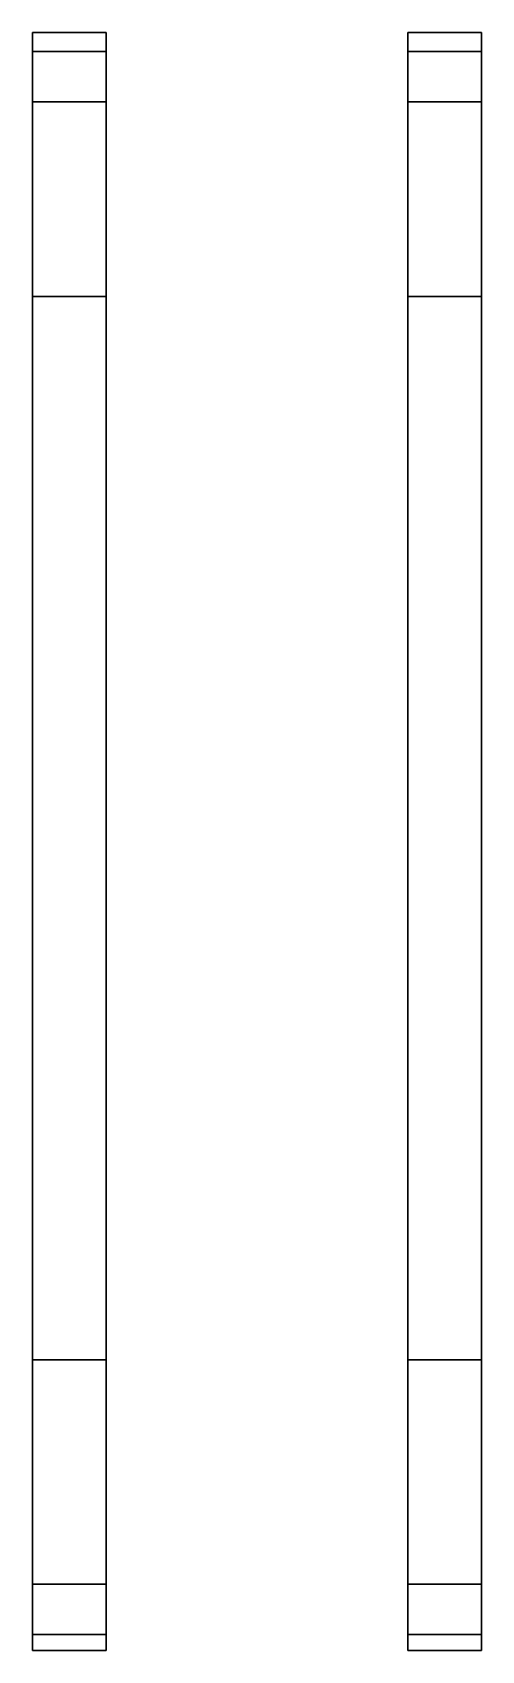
# Model space of a CAD drawing. Extents: x -1.5 to 1.5, y -5.6 to 5.3.
import ezdxf

# ---------------------------------------------------------------- set-up
doc = ezdxf.new("R2010")
doc.units = 0
doc.layers.add('TRACKS', color=3, linetype='CONTINUOUS')

msp = doc.modelspace()

# ---------------------------------------------------------------- linework, layer by layer
at = {"layer": 'TRACKS'}
for points in [[(-1.02, 5.18, 0.61), (-1.02, 5.31, 0.96), (-1.52, 5.31, 0.96), (-1.52, 5.18, 0.61)], [(-1.52, 5.18, 0.61), (-1.52, 5.31, 0.96), (-1.02, 5.31, 0.96), (-1.02, 5.18, 0.61)], [(-1.52, 5.31, 0.96), (-1.52, 5.18, 1.31), (-1.02, 5.18, 1.31), (-1.02, 5.31, 0.96)], [(-1.02, 5.31, 0.96), (-1.02, 5.18, 1.31), (-1.52, 5.18, 1.31), (-1.52, 5.31, 0.96)], [(1.02, 5.31, 0.96), (1.02, 5.18, 1.31), (1.52, 5.18, 1.31), (1.52, 5.31, 0.96)], [(1.52, 5.31, 0.96), (1.52, 5.18, 1.31), (1.02, 5.18, 1.31), (1.02, 5.31, 0.96)], [(1.52, 5.18, 0.61), (1.52, 5.31, 0.96), (1.02, 5.31, 0.96), (1.02, 5.18, 0.61)], [(1.02, 5.18, 0.61), (1.02, 5.31, 0.96), (1.52, 5.31, 0.96), (1.52, 5.18, 0.61)], [(-1.02, 3.52), (-1.02, 5.18, 0.61), (-1.52, 5.18, 0.61), (-1.52, 3.52)], [(-1.52, 3.52), (-1.52, 5.18, 0.61), (-1.02, 5.18, 0.61), (-1.02, 3.52)], [(-1.02, 5.18, 1.31), (-1.02, 4.84, 1.43), (-1.52, 4.84, 1.43), (-1.52, 5.18, 1.31)], [(-1.52, 5.18, 1.31), (-1.52, 4.84, 1.43), (-1.02, 4.84, 1.43), (-1.02, 5.18, 1.31)], [(1.52, 5.18, 1.31), (1.52, 4.84, 1.43), (1.02, 4.84, 1.43), (1.02, 5.18, 1.31)], [(1.02, 5.18, 1.31), (1.02, 4.84, 1.43), (1.52, 4.84, 1.43), (1.52, 5.18, 1.31)], [(1.02, 3.52), (1.02, 5.18, 0.61), (1.52, 5.18, 0.61), (1.52, 3.52)], [(1.52, 3.52), (1.52, 5.18, 0.61), (1.02, 5.18, 0.61), (1.02, 3.52)], [(-1.52, 4.84, 1.43), (-1.52, -5.2, 1.43), (-1.02, -5.2, 1.43), (-1.02, 4.84, 1.43)], [(-1.02, 4.84, 1.43), (-1.02, -5.2, 1.43), (-1.52, -5.2, 1.43), (-1.52, 4.84, 1.43)], [(1.02, 4.84, 1.43), (1.02, -5.2, 1.43), (1.52, -5.2, 1.43), (1.52, 4.84, 1.43)], [(1.52, 4.84, 1.43), (1.52, -5.2, 1.43), (1.02, -5.2, 1.43), (1.02, 4.84, 1.43)], [(-1.52, -3.68), (-1.52, 3.52), (-1.02, 3.52), (-1.02, -3.68)], [(-1.02, -3.68), (-1.02, 3.52), (-1.52, 3.52), (-1.52, -3.68)], [(1.52, -3.68), (1.52, 3.52), (1.02, 3.52), (1.02, -3.68)], [(1.02, -3.68), (1.02, 3.52), (1.52, 3.52), (1.52, -3.68)], [(-1.52, -3.68), (-1.52, -5.54, 0.66), (-1.02, -5.54, 0.66), (-1.02, -3.68)], [(-1.02, -3.68), (-1.02, -5.54, 0.66), (-1.52, -5.54, 0.66), (-1.52, -3.68)], [(1.52, -3.68), (1.52, -5.54, 0.66), (1.02, -5.54, 0.66), (1.02, -3.68)], [(1.02, -3.68), (1.02, -5.54, 0.66), (1.52, -5.54, 0.66), (1.52, -3.68)], [(-1.52, -5.54, 1.31), (-1.52, -5.2, 1.43), (-1.02, -5.2, 1.43), (-1.02, -5.54, 1.31)], [(-1.02, -5.54, 1.31), (-1.02, -5.2, 1.43), (-1.52, -5.2, 1.43), (-1.52, -5.54, 1.31)], [(1.52, -5.54, 1.31), (1.52, -5.2, 1.43), (1.02, -5.2, 1.43), (1.02, -5.54, 1.31)], [(1.02, -5.54, 1.31), (1.02, -5.2, 1.43), (1.52, -5.2, 1.43), (1.52, -5.54, 1.31)], [(-1.02, -5.54, 0.66), (-1.02, -5.65, 0.99), (-1.52, -5.65, 0.99), (-1.52, -5.54, 0.66)], [(-1.52, -5.54, 0.66), (-1.52, -5.65, 0.99), (-1.02, -5.65, 0.99), (-1.02, -5.54, 0.66)], [(-1.52, -5.65, 0.99), (-1.52, -5.54, 1.31), (-1.02, -5.54, 1.31), (-1.02, -5.65, 0.99)], [(-1.02, -5.65, 0.99), (-1.02, -5.54, 1.31), (-1.52, -5.54, 1.31), (-1.52, -5.65, 0.99)], [(1.02, -5.65, 0.99), (1.02, -5.54, 1.31), (1.52, -5.54, 1.31), (1.52, -5.65, 0.99)], [(1.52, -5.65, 0.99), (1.52, -5.54, 1.31), (1.02, -5.54, 1.31), (1.02, -5.65, 0.99)], [(1.52, -5.54, 0.66), (1.52, -5.65, 0.99), (1.02, -5.65, 0.99), (1.02, -5.54, 0.66)], [(1.02, -5.54, 0.66), (1.02, -5.65, 0.99), (1.52, -5.65, 0.99), (1.52, -5.54, 0.66)]]:
    msp.add_3dface(points, dxfattribs=at)

doc.saveas('drawing.dxf')
